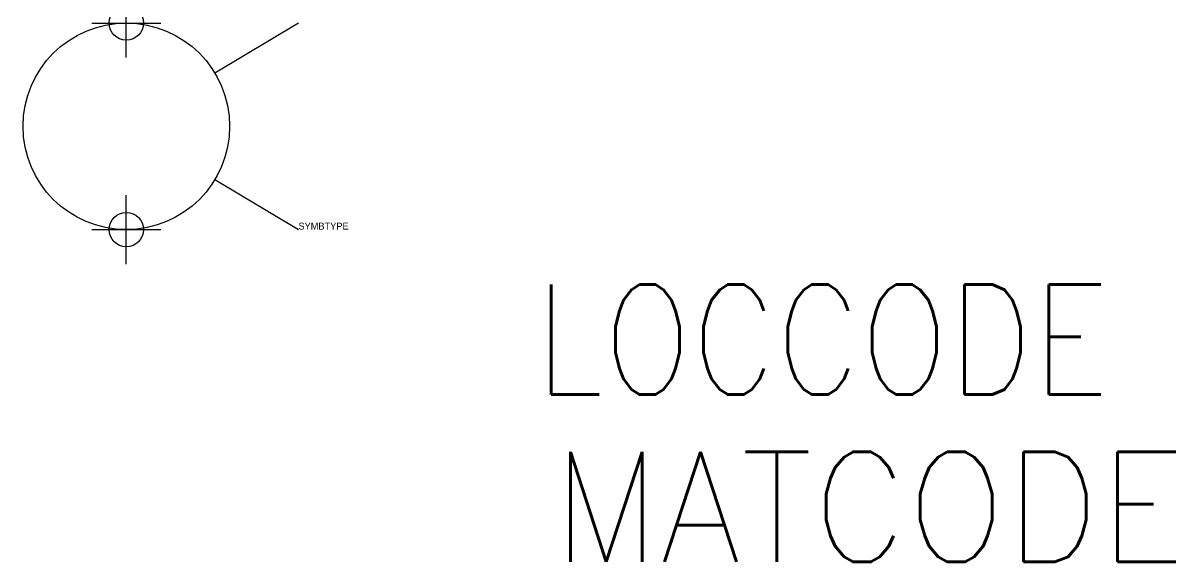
# Model space of a CAD drawing. Extents: x 112 to 145.5, y 176.3 to 192.
import ezdxf

# ---------------------------------------------------------------- set-up
doc = ezdxf.new("R2010")
doc.units = 0
doc.header["$MEASUREMENT"] = 0
doc.header["$PDMODE"] = 34
doc.linetypes.add('DASHED', pattern=[19.05, 12.7, -6.35])
doc.layers.get('0').update_dxf_attribs({"linetype": 'CONTINUOUS'})
for name, color, linetype in [('1', 8, 'CONTINUOUS'), ('11', 30, 'DASHED'), ('12', 30, 'DASHED'), ('C', 7, 'CONTINUOUS')]:
    doc.layers.add(name, color=color, linetype=linetype)
doc.styles.add('DINY', font='SIMPLEX', dxfattribs={"width": 0.95})
doc.styles.add('ROMANS', font='ROMANS.SHX')

msp = doc.modelspace()

# ---------------------------------------------------------------- linework, layer by layer
at = {"layer": '1'}
for p, q in [((120, 192), (117.572, 190.543)), ((117.572, 187.457), (120, 186))]:
    msp.add_line(p, q, dxfattribs=at)
msp.add_circle((115, 189), 3, dxfattribs=at)
at = {"layer": 'C', "color": 1}
msp.add_point((115, 192), dxfattribs=at)
at = {"layer": 'C', "color": 2}
msp.add_point((115, 186), dxfattribs=at)

# ---------------------------------------------------------------- texts
at = {"flags": 1}
msp.add_attdef('SYMBTYPE', (120, 186), 'VL', height=0.2, dxfattribs=at)
at = {"layer": '11', "style": 'ROMANS', "width": 0.85}
msp.add_attdef('LOCCODE', (126.874, 181.206), '', height=3.2, dxfattribs=at)
at = {"layer": '12', "style": 'DINY', "width": 0.95}
msp.add_attdef('MATCODE', (127.38, 176.345), '', height=3.2, dxfattribs=at)

doc.saveas('drawing.dxf')
